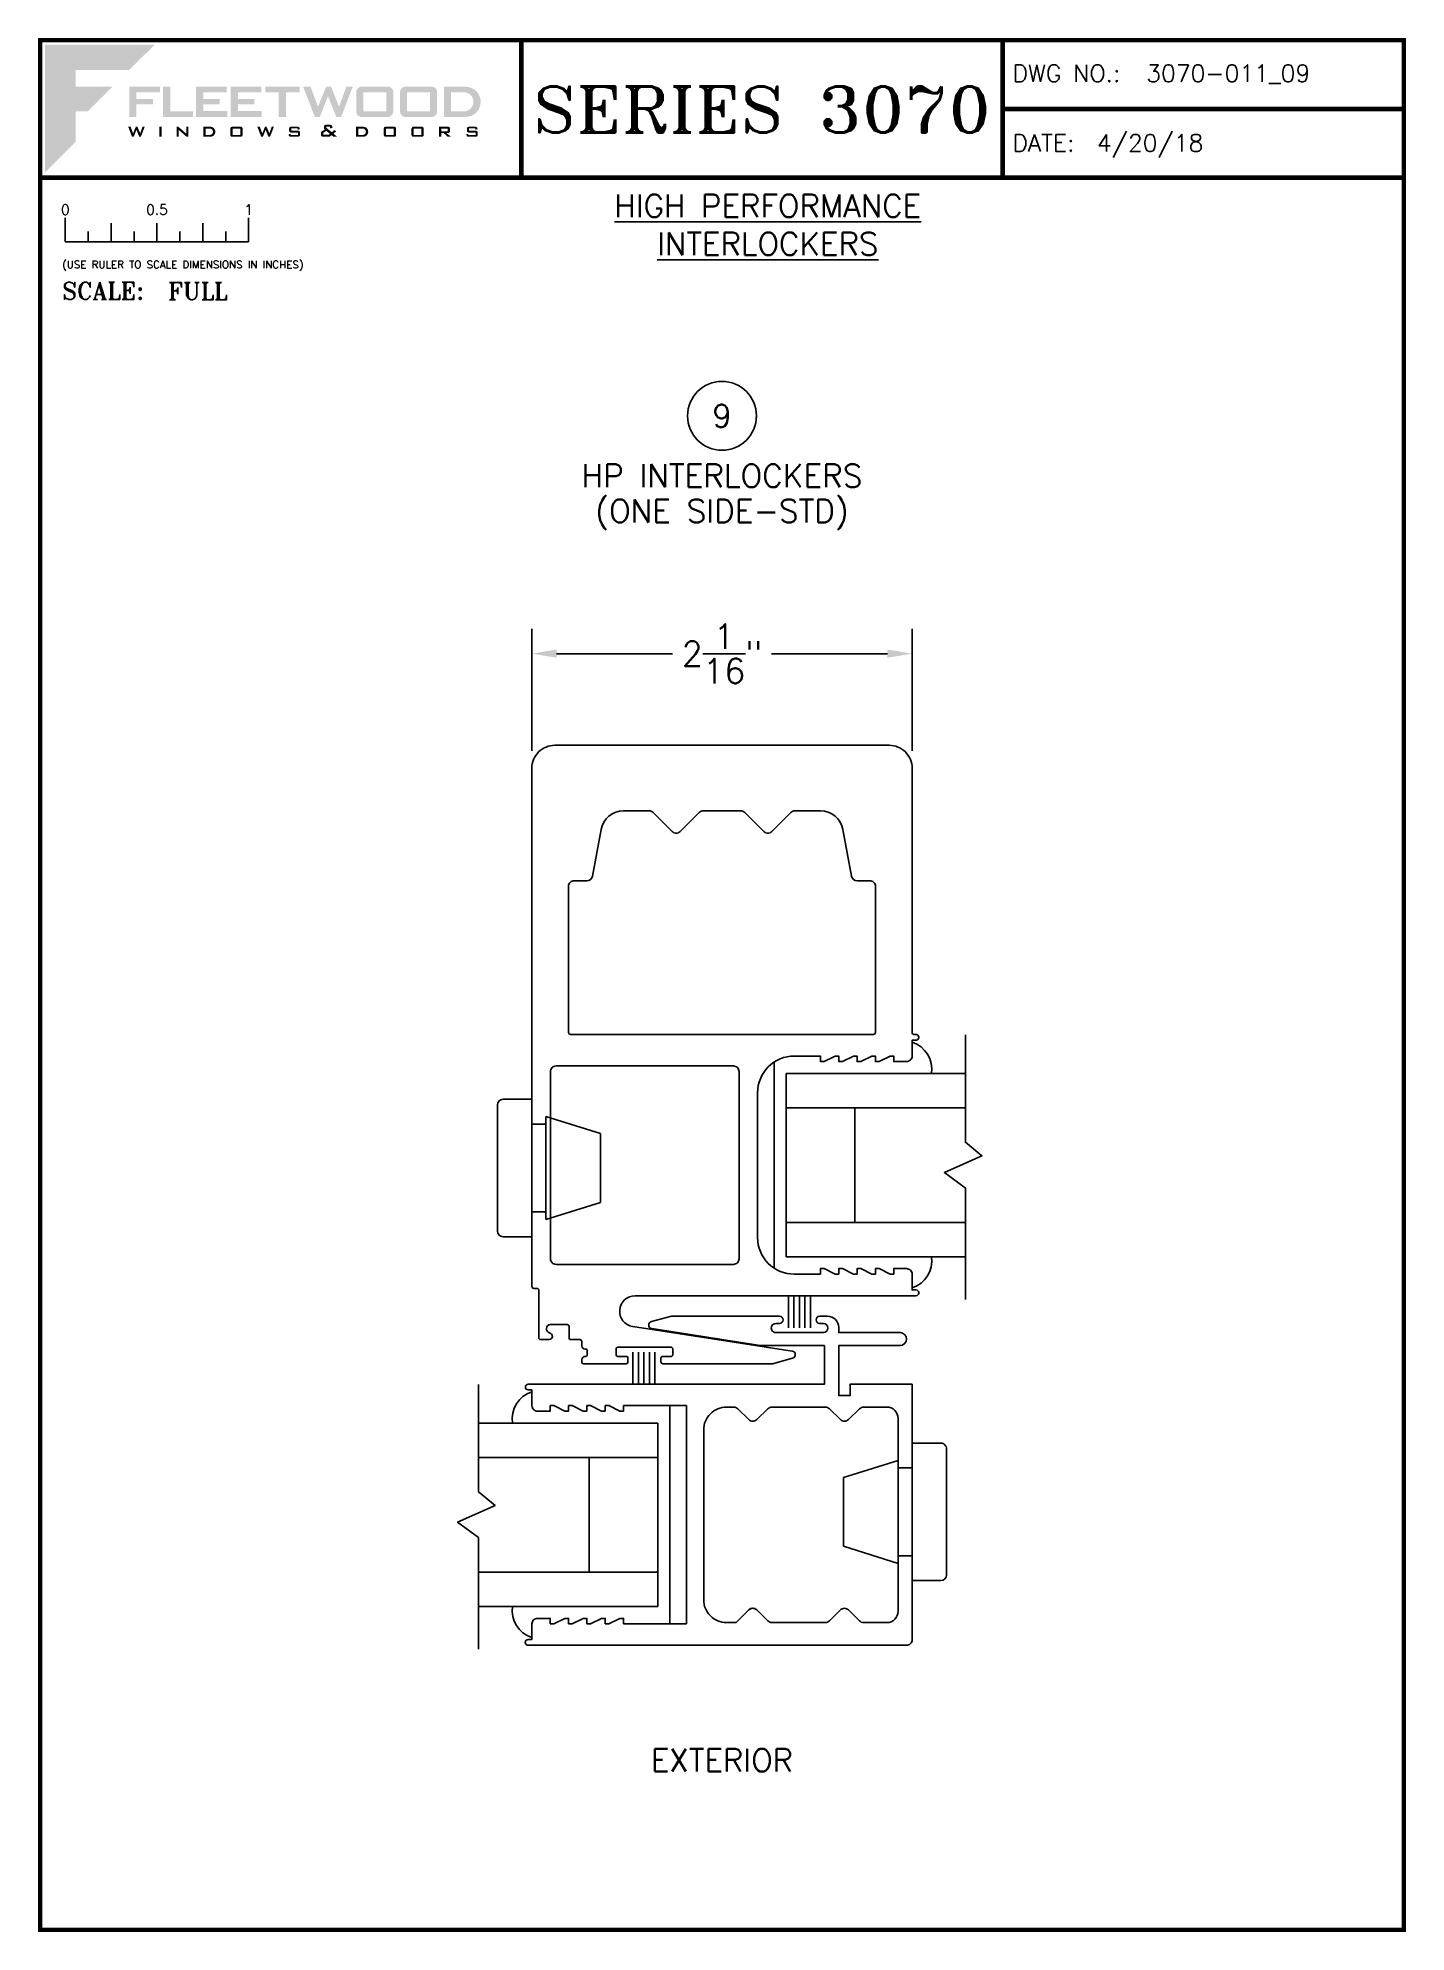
# Paper-space layout 'DETAIL 9' of a CAD drawing. Extents: x 0.3 to 7.8, y 0.1 to 10.4.
# The model-space entities are those that its viewports show. They can reach past a viewport. Long polylines and large blocks are cut down to what shows.
import ezdxf
from ezdxf.enums import TextEntityAlignment as Align

# ---------------------------------------------------------------- set-up
doc = ezdxf.new("R2010")
doc.units = 0
doc.header["$LTSCALE"] = 0.25
doc.header["$MEASUREMENT"] = 0
doc.layers.get('0').update_dxf_attribs({"linetype": 'CONTINUOUS'})
doc.layers.get('DEFPOINTS').update_dxf_attribs({"color": 1, "linetype": 'CONTINUOUS'})
for name, color, linetype in [('DIM', 7, 'CONTINUOUS'), ('FRAME', 1, 'CONTINUOUS'), ('GLASS-VINYL', 7, 'CONTINUOUS'), ('MISC', 7, 'CONTINUOUS'), ('SASH', 5, 'CONTINUOUS'), ('SEAL', 7, 'CONTINUOUS'), ('SILL-PAN', 7, 'CONTINUOUS'), ('TEXT', 7, 'CONTINUOUS'), ('VENT', 5, 'CONTINUOUS')]:
    doc.layers.add(name, color=color, linetype=linetype)
doc.layers.add('VP', color=40, linetype='CONTINUOUS', plot=False)
doc.layers.get('VP').off()
doc.styles.add('ROMANS', font='romans')
doc.styles.add('ROMANT', font='romant')
doc.styles.add('SIMPLEX-094', font='simplex.shx', dxfattribs={"height": 0.094})
doc.styles.get("Standard").update_dxf_attribs({"font": 'simplex.shx'})
doc.dimstyles.new('FULL SCALE', dxfattribs={"dimscale": 0.75, "dimtxt": 0.18, "dimasz": 0.18, "dimexe": 0.18, "dimexo": 0.125, "dimgap": 0.09, "dimtad": 0, "dimtih": 1, "dimtoh": 1, "dimdec": 4, "dimzin": 0, "dimdsep": 46, "dimlunit": 4, "dimtxsty": 'Standard', "dimcen": 0.09, "dimadec": 0, "dimazin": 0, "dimtfac": 1, "dimtdec": 4, "dimtofl": 0, "dimtmove": 0, "dimatfit": 3, "dimfxl": 0, "dimtolj": 1, "dimtzin": 0, "dimarcsym": 0})

# ---------------------------------------------------------------- blocks, each defined once
blk = doc.blocks.new('Fleetwood_Logo_6-10-15')
h = blk.add_hatch(color=154)
h.dxf.hatch_style = 1
h.paths.add_polyline_path([(0.2526, -0.0017), (0.0019, -0.0017), (0.0019, -0.2942), (0.0725, -0.2236), (0.0725, -0.1535), (0.1007, -0.1535), (0.1567, -0.0976), (0.0725, -0.0976), (0.0725, -0.0596), (0.1946, -0.0596)])
h = blk.add_hatch(color=251)
h.dxf.hatch_style = 1
h.paths.add_polyline_path([(0.2487, -0.1256), (0.2112, -0.1256), (0.2112, -0.1102), (0.2647, -0.1102), (0.2647, -0.0976), (0.1946, -0.0976), (0.1946, -0.1667), (0.2112, -0.1667), (0.2112, -0.1377), (0.2487, -0.1377)])
h = blk.add_hatch(color=251)
h.dxf.hatch_style = 1
h.paths.add_polyline_path([(0.2886, -0.0976), (0.272, -0.0976), (0.272, -0.1667), (0.3401, -0.1667), (0.3401, -0.1535), (0.2886, -0.1535)])
h = blk.add_hatch(color=251)
h.dxf.hatch_style = 1
h.paths.add_polyline_path([(0.4175, -0.0976), (0.3474, -0.0976), (0.3474, -0.1667), (0.4185, -0.1667), (0.4185, -0.1534), (0.364, -0.1534), (0.364, -0.1377), (0.4015, -0.1377), (0.4015, -0.1256), (0.364, -0.1256), (0.364, -0.1102), (0.4175, -0.1102)])
h = blk.add_hatch(color=251)
h.dxf.hatch_style = 1
h.paths.add_polyline_path([(0.4965, -0.0976), (0.4264, -0.0976), (0.4264, -0.1667), (0.4975, -0.1667), (0.4975, -0.1534), (0.443, -0.1534), (0.443, -0.1377), (0.4804, -0.1377), (0.4804, -0.1256), (0.443, -0.1256), (0.443, -0.1102), (0.4965, -0.1102)])
h = blk.add_hatch(color=251)
h.dxf.hatch_style = 1
h.paths.add_polyline_path([(0.5842, -0.0976), (0.5054, -0.0976), (0.5054, -0.1102), (0.5365, -0.1102), (0.5365, -0.1667), (0.5531, -0.1667), (0.5531, -0.1102), (0.5842, -0.1102)])
h = blk.add_hatch(color=251)
h.dxf.hatch_style = 1
h.paths.add_polyline_path([(0.6089, -0.0976), (0.5921, -0.0976), (0.6188, -0.1667), (0.63, -0.1667), (0.6489, -0.1192), (0.6679, -0.1667), (0.6789, -0.1667), (0.7056, -0.0976), (0.6908, -0.0976), (0.6742, -0.1433), (0.6558, -0.0976), (0.6446, -0.0976), (0.6261, -0.1433)])
h = blk.add_hatch(color=251)
h.dxf.hatch_style = 1
h.paths.add_polyline_path([(0.7853, -0.0976), (0.726, -0.0976, 0.414214), (0.7133, -0.1102), (0.7133, -0.154, 0.414214), (0.726, -0.1667), (0.7853, -0.1667, 0.414214), (0.798, -0.154), (0.798, -0.1102, 0.414214)])
h.paths.add_polyline_path([(0.7819, -0.1102), (0.7819, -0.154), (0.7294, -0.154), (0.7294, -0.1102)], flags=16)
h = blk.add_hatch(color=251)
h.dxf.hatch_style = 1
h.paths.add_polyline_path([(0.8856, -0.0976), (0.8262, -0.0976, 0.414214), (0.8136, -0.1102), (0.8136, -0.154, 0.414214), (0.8262, -0.1667), (0.8856, -0.1667, 0.414214), (0.8982, -0.154), (0.8982, -0.1102, 0.414214)])
h.paths.add_polyline_path([(0.8822, -0.1102), (0.8822, -0.154), (0.8296, -0.154), (0.8296, -0.1102)], flags=16)
h = blk.add_hatch(color=251)
h.dxf.hatch_style = 1
h.paths.add_polyline_path([(0.9632, -0.0976), (0.914, -0.0976), (0.914, -0.1667), (0.9632, -0.1667, 1)])
h.paths.add_polyline_path([(0.9301, -0.1102), (0.9593, -0.1102, -1), (0.9593, -0.154), (0.9301, -0.154)], flags=16)
h = blk.add_hatch(color=7)
h.dxf.hatch_style = 1
h.paths.add_polyline_path([(0.2301, -0.1891), (0.2251, -0.1891), (0.2196, -0.2043), (0.2134, -0.1891), (0.2097, -0.1891), (0.2035, -0.2043), (0.1978, -0.1891), (0.1922, -0.1891), (0.2011, -0.2121), (0.2048, -0.2121), (0.2112, -0.1963), (0.2175, -0.2121), (0.2212, -0.2121)])
h = blk.add_hatch(color=7)
h.dxf.hatch_style = 1
h.paths.add_polyline_path([(0.2691, -0.1891), (0.2637, -0.1891), (0.2637, -0.2118), (0.2637, -0.2121), (0.2691, -0.2121)])
h = blk.add_hatch(color=7)
h.dxf.hatch_style = 1
h.paths.add_polyline_path([(0.3077, -0.1964), (0.3259, -0.2121), (0.3298, -0.2121), (0.3298, -0.1891), (0.325, -0.1891), (0.325, -0.2047), (0.3067, -0.1891), (0.3029, -0.1891), (0.3029, -0.2121), (0.3077, -0.2121)])
h = blk.add_hatch(color=7)
h.dxf.hatch_style = 1
h.paths.add_polyline_path([(0.3801, -0.1891), (0.3637, -0.1891), (0.3637, -0.2121), (0.3801, -0.2121, 1)])
h.paths.add_polyline_path([(0.3691, -0.2079), (0.3691, -0.1933), (0.3788, -0.1933, -1), (0.3788, -0.2079)], flags=16)
h = blk.add_hatch(color=7)
h.dxf.hatch_style = 1
h.paths.add_polyline_path([(0.4537, -0.2079), (0.4537, -0.1933, 0.414214), (0.4495, -0.1891), (0.4297, -0.1891, 0.414214), (0.4255, -0.1933), (0.4255, -0.2079, 0.414214), (0.4297, -0.2121), (0.4495, -0.2121, 0.414214)])
h.paths.add_polyline_path([(0.4308, -0.2079), (0.4308, -0.1933), (0.4484, -0.1933), (0.4484, -0.2079)], flags=16)
h = blk.add_hatch(color=7)
h.dxf.hatch_style = 1
h.paths.add_polyline_path([(0.5253, -0.1891), (0.5203, -0.1891), (0.5148, -0.2043), (0.5087, -0.1891), (0.5049, -0.1891), (0.4988, -0.2043), (0.493, -0.1891), (0.4874, -0.1891), (0.4963, -0.2121), (0.5001, -0.2121), (0.5064, -0.1963), (0.5127, -0.2121), (0.5164, -0.2121)])
h = blk.add_hatch(color=7)
h.dxf.hatch_style = 1
h.paths.add_polyline_path([(0.5801, -0.1891), (0.5643, -0.1891, 0.414214), (0.56, -0.1933), (0.56, -0.1981, 0.414214), (0.5643, -0.2024), (0.58, -0.2024), (0.58, -0.2078), (0.5637, -0.2078), (0.5637, -0.2052), (0.5591, -0.2062), (0.5591, -0.2078, 0.414214), (0.5634, -0.2121), (0.5805, -0.2121, 0.414214), (0.5848, -0.2078), (0.5848, -0.2024, 0.414214), (0.5805, -0.1982), (0.5648, -0.1982), (0.5648, -0.193), (0.5798, -0.193), (0.5798, -0.1958), (0.5843, -0.1948), (0.5843, -0.1933, 0.414214)])
h = blk.add_hatch(color=7)
h.dxf.hatch_style = 1
h.paths.add_polyline_path([(0.645, -0.1913, -0.222262), (0.6447, -0.1906), (0.6447, -0.1892), (0.6535, -0.1892), (0.6535, -0.193), (0.6587, -0.1918), (0.6587, -0.189, 0.414214), (0.6544, -0.1847), (0.6437, -0.1847, 0.414214), (0.6394, -0.189), (0.6394, -0.1922, 0.222262), (0.6407, -0.1948), (0.6415, -0.1955), (0.6345, -0.1998, 0.260684), (0.6329, -0.2027), (0.6329, -0.2078, 0.414214), (0.6372, -0.2121), (0.6514, -0.2121, 0.17577), (0.6536, -0.2113), (0.657, -0.2085), (0.6614, -0.2121), (0.6699, -0.2121), (0.6613, -0.2049), (0.6676, -0.1997), (0.6637, -0.1964), (0.6574, -0.2017)])
h.paths.add_polyline_path([(0.6532, -0.2052), (0.6509, -0.2072, -0.17577), (0.6502, -0.2074), (0.6382, -0.2074), (0.6382, -0.2033, -0.260684), (0.6387, -0.2025), (0.6451, -0.1985)], flags=16)
h = blk.add_hatch(color=7)
h.dxf.hatch_style = 1
h.paths.add_polyline_path([(0.7294, -0.1891), (0.713, -0.1891), (0.713, -0.2121), (0.7294, -0.2121, 1)])
h.paths.add_polyline_path([(0.7184, -0.2079), (0.7184, -0.1933), (0.7281, -0.1933, -1), (0.7281, -0.2079)], flags=16)
h = blk.add_hatch(color=7)
h.dxf.hatch_style = 1
h.paths.add_polyline_path([(0.8045, -0.2079), (0.8045, -0.1933, 0.414214), (0.8003, -0.1891), (0.7805, -0.1891, 0.414214), (0.7763, -0.1933), (0.7763, -0.2079, 0.414214), (0.7805, -0.2121), (0.8003, -0.2121, 0.414214)])
h.paths.add_polyline_path([(0.7816, -0.2079), (0.7816, -0.1933), (0.7992, -0.1933), (0.7992, -0.2079)], flags=16)
h = blk.add_hatch(color=7)
h.dxf.hatch_style = 1
h.paths.add_polyline_path([(0.8678, -0.2079), (0.8678, -0.1933, 0.414214), (0.8636, -0.1891), (0.8438, -0.1891, 0.414214), (0.8396, -0.1933), (0.8396, -0.2079, 0.414214), (0.8438, -0.2121), (0.8636, -0.2121, 0.414214)])
h.paths.add_polyline_path([(0.8449, -0.2079), (0.8449, -0.1933), (0.8624, -0.1933), (0.8624, -0.2079)], flags=16)
h = blk.add_hatch(color=7)
h.dxf.hatch_style = 1
h.paths.add_polyline_path([(0.9277, -0.1993), (0.9277, -0.1933, 0.414214), (0.9235, -0.1891), (0.9028, -0.1891), (0.9028, -0.2121), (0.9082, -0.2121), (0.9082, -0.2035), (0.9131, -0.2035), (0.9224, -0.2121), (0.9303, -0.2121), (0.9197, -0.2035), (0.9235, -0.2035, 0.414214)])
h.paths.add_polyline_path([(0.9082, -0.1993), (0.9082, -0.1933), (0.9214, -0.1933, -0.414214), (0.9224, -0.1943), (0.9224, -0.1983, -0.414214), (0.9214, -0.1993)], flags=16)
h = blk.add_hatch(color=7)
h.dxf.hatch_style = 1
h.paths.add_polyline_path([(0.9867, -0.1982), (0.971, -0.1982), (0.971, -0.193), (0.9859, -0.193), (0.9859, -0.1958), (0.9905, -0.1948), (0.9905, -0.1933, 0.414214), (0.9863, -0.1891), (0.9705, -0.1891, 0.414214), (0.9662, -0.1933), (0.9662, -0.1981, 0.414214), (0.9705, -0.2024), (0.9862, -0.2024), (0.9862, -0.2078), (0.9699, -0.2078), (0.9699, -0.2052), (0.9653, -0.2062), (0.9653, -0.2078, 0.414214), (0.9696, -0.2121), (0.9867, -0.2121, 0.414214), (0.991, -0.2078), (0.991, -0.2024, 0.414214)])
blk = doc.blocks.new('A-SIZE_P')
at = {"const_width": 0.025}
blk.add_lwpolyline([(0.313, 0.125), (7.751, 0.125), (7.751, 10.437), (0.313, 10.437)], close=True, dxfattribs=at)
for points in [[(2.938, 10.437), (2.938, 9.687)], [(5.563, 10.437), (5.563, 9.687)], [(5.563, 10.062), (7.751, 10.062)], [(0.313, 9.687), (7.751, 9.687)]]:
    blk.add_lwpolyline(points, dxfattribs=at)
at = {"xscale": 2.387023416083395, "yscale": 2.387023416083395, "zscale": 2.387023416083395}
blk.add_blockref('Fleetwood_Logo_6-10-15', (0.334, 10.416), dxfattribs=at)
for s, style, p in [('DWG NO.:', 'SIMPLEX-094', (5.617, 10.209)), ('DATE:', 'SIMPLEX-094', (5.616, 9.829)), ('SCALE:', 'ROMANT', (0.433, 9.022))]:
    blk.add_text(s, height=0.094, dxfattribs=dict(style=style)).set_placement(p)
for tag, p, style in [('DWG_NO', (6.346, 10.209), 'SIMPLEX-094'), ('DATE', (6.077, 9.829), 'SIMPLEX-094'), ('SCALE', (1.011, 9.02), 'ROMANT')]:
    blk.add_attdef(tag, p, '', height=0.094, dxfattribs=dict(style=style))
for tag, height, style, width, p, p2 in [('DWG_NO_F', 0.094, 'SIMPLEX-094', 1.745692, (6.347, 10.209), (7.683, 10.209)), ('PRODUCT', 0.25, 'ROMANT', 1.390728, (3.001, 9.934), (5.5, 9.934))]:
    blk.add_attdef(tag, text='', height=height, dxfattribs=dict(style=style, width=width)).set_placement(p, p2, align=Align.FIT)
blk = doc.blocks.new('Full')
for p, q in [((0.137, -0.219), (0.137, -0.35)), ((0.262, -0.294), (0.262, -0.35)), ((0.387, -0.249), (0.387, -0.35)), ((0.512, -0.294), (0.512, -0.35)), ((0.637, -0.249), (0.637, -0.35)), ((0.762, -0.294), (0.762, -0.35)), ((0.887, -0.249), (0.887, -0.35)), ((1.012, -0.294), (1.012, -0.35)), ((1.137, -0.219), (1.137, -0.35)), ((0.137, -0.35), (1.137, -0.35))]:
    blk.add_line(p, q)
for s, p in [('0', (0.137, -0.219)), ('0.5', (0.637, -0.219)), ('1', (1.137, -0.219))]:
    blk.add_text(s, height=0.055).set_placement(p, align=Align.BOTTOM_CENTER)
at = {"style": 'ROMANS'}
blk.add_text('(USE RULER TO SCALE DIMENSIONS IN INCHES)', height=0.04115, dxfattribs=at).set_placement((0.12, -0.495))
blk = doc.blocks.new('sectball')
blk.add_circle((0, 0), 0.125)
blk.add_attdef('NO', text='', height=0.062).set_placement((0, 0), align=Align.MIDDLE_CENTER)
for tag, p in [('LINE1', (0, -0.2588)), ('LINE2', (0, -0.3864)), ('LINE3', (0, -0.5214))]:
    blk.add_attdef(tag, text='', height=0.078).set_placement(p, align=Align.CENTER)
blk = doc.blocks.new('*D120')
at = {"layer": 'DEFPOINTS', "color": 0}
for p in [(5.069, 7.089), (2.995, 6.464), (5.069, 6.464)]:
    blk.add_point(p, dxfattribs=at)
at = {"layer": 'SILL-PAN', "color": 0, "lineweight": -2}
for p, q in [((2.995, 6.558), (2.995, 7.224)), ((5.069, 6.558), (5.069, 7.224)), ((3.13, 7.089), (3.762, 7.089)), ((4.934, 7.089), (4.302, 7.089))]:
    blk.add_line(p, q, dxfattribs=at)
at = {"layer": 'SILL-PAN', "color": 0}
for points in [[(3.13, 7.112), (3.13, 7.067), (2.995, 7.089)], [(4.934, 7.112), (4.934, 7.067), (5.069, 7.089)]]:
    blk.add_solid(points, dxfattribs=at)
at = {"layer": 'SILL-PAN', "color": 0, "insert": (4.032, 7.089), "char_height": 0.135, "attachment_point": 5}
blk.add_mtext('\\A1;2{\\H1.000000x;\\S1/16;}"', dxfattribs=at)
blk = doc.blocks.new('3006 STD POST-INTERLOCKER')
for points in [[(-2.074, -0.666), (-2.074, -0.58, -0.414214), (-2.043, -0.55), (-1.974, -0.55), (-1.974, -0.58), (-1.954, -0.58), (-1.894, -0.55), (-1.874, -0.55), (-1.874, -0.58), (-1.854, -0.58), (-1.794, -0.55), (-1.774, -0.55), (-1.774, -0.58), (-1.754, -0.58), (-1.694, -0.55), (-1.674, -0.55), (-1.674, -0.58), (-1.654, -0.58), (-1.594, -0.55), (-1.574, -0.55), (-1.574, -0.58), (-1.231, -0.58), (-1.231, 0.61), (-1.574, 0.61), (-1.574, 0.581), (-1.594, 0.581), (-1.654, 0.61), (-1.674, 0.61), (-1.674, 0.581), (-1.694, 0.581), (-1.754, 0.61), (-1.774, 0.61), (-1.774, 0.581), (-1.794, 0.581), (-1.854, 0.61), (-1.874, 0.61), (-1.874, 0.581), (-1.894, 0.581), (-1.954, 0.61), (-1.974, 0.61), (-1.974, 0.581), (-2.043, 0.581, -0.414214), (-2.074, 0.611), (-2.074, 0.696), (-2.094, 0.696, -0.999996), (-2.094, 0.728), (-0.031, 0.728, -0.414214), (0, 0.697), (0, -0.697), (-0.338, -0.697), (-0.338, -0.635), (-0.4, -0.635), (-0.4, -0.908), (-0.066, -0.908, -1), (-0.066, -0.979), (-0.4, -0.979), (-0.4, -1.006, -0.414214), (-0.462, -1.068), (-0.504, -1.068, -1), (-0.504, -1.028), (-0.484, -1.028, 0.999996), (-0.484, -0.979), (-0.744, -0.979, 1.000003), (-0.744, -1.028), (-0.724, -1.028, -0.999994), (-0.724, -1.068), (-1.312, -1.068), (-1.422, -1.039, -0.811415), (-1.42, -1), (-0.828, -0.908), (-0.478, -0.908), (-0.478, -0.697), (-2.094, -0.697, -0.999996), (-2.094, -0.666), (-2.074, -0.666)], [(-0.891, 0.535), (-0.96, 0.604), (-1.012, 0.604, 0.414214), (-1.137, 0.479), (-1.137, -0.447, 0.414214), (-1.012, -0.572), (-0.973, -0.572, 0.198912), (-0.951, -0.563), (-0.891, -0.504, -0.414214), (-0.847, -0.504), (-0.787, -0.563, 0.198912), (-0.765, -0.572), (-0.473, -0.572, 0.198912), (-0.451, -0.563), (-0.391, -0.504, -0.414214), (-0.347, -0.504), (-0.287, -0.563, 0.198912), (-0.265, -0.572), (-0.138, -0.572, 0.414214), (-0.076, -0.51), (-0.076, 0.542, 0.414214), (-0.138, 0.604), (-0.265, 0.604, 0.198912), (-0.287, 0.594), (-0.347, 0.535, -0.414214), (-0.391, 0.535), (-0.451, 0.594, 0.198912), (-0.473, 0.604), (-0.765, 0.604, 0.198912), (-0.787, 0.594), (-0.847, 0.535)]]:
    blk.add_lwpolyline(points, format="xyb")
blk.add_arc((-0.869, 0.557), 0.031, 225.0005, 315.0002)
blk = doc.blocks.new('A$C1D443341')
for p, q in [((0.188, 0.75), (0.031, 0.75)), ((0.188, 0.75), (0.188, 0)), ((0, 0.719), (0, 0.031)), ((0.264, 0.656), (0.562, 0.563)), ((0.264, 0.656), (0.264, 0.094)), ((0.264, 0.615), (0.188, 0.615)), ((0.562, 0.563), (0.562, 0.187)), ((0.264, 0.135), (0.188, 0.135)), ((0.264, 0.094), (0.562, 0.187)), ((0.188, 0), (0.031, 0))]:
    blk.add_line(p, q)
for centre, start, end in [((0.031, 0.719), 90, 180), ((0.031, 0.031), 180, 270)]:
    blk.add_arc(centre, 0.031, start, end)
blk = doc.blocks.new('A$C47D80548')
at = {"layer": 'MISC', "xscale": 0.25, "yscale": 0.25, "zscale": 0.25}
blk.add_blockref('A$C1D443341', (0, 0), dxfattribs=at)
blk = doc.blocks.new('A$C1B9D595B')
at = {"layer": 'FRAME', "rotation": 180}
blk.add_blockref('A$C47D80548', (0.1405, 0.1875), dxfattribs=at)
blk = doc.blocks.new('A$C363677CB')
at = {"layer": 'SASH', "rotation": 180}
blk.add_blockref('A$C1B9D595B', (0.1405, 0.1875), dxfattribs=at)
blk = doc.blocks.new('BUMPER')
at = {"layer": 'TEXT', "rotation": 180}
blk.add_blockref('A$C363677CB', (0.047, 0.0937), dxfattribs=at)
blk = doc.blocks.new('3034 HP INTERLOCKER')
for points in [[(0.668, -0.713), (-0.864, -0.713, -0.414214), (-0.879, -0.698), (-0.879, -0.696, -0.414214), (-0.864, -0.681), (-0.843, -0.681), (-0.843, -0.596, -0.414214), (-0.812, -0.565), (-0.743, -0.565), (-0.743, -0.595), (-0.723, -0.595), (-0.663, -0.565), (-0.643, -0.565), (-0.643, -0.595), (-0.623, -0.595), (-0.563, -0.565), (-0.543, -0.565), (-0.543, -0.595), (-0.523, -0.595), (-0.463, -0.565), (-0.443, -0.565), (-0.443, -0.595), (-0.423, -0.595), (-0.363, -0.565), (-0.343, -0.565), (-0.343, -0.595), (-0.2, -0.595, 0.414214), (0, -0.395), (0, 0.395, 0.414214), (-0.2, 0.595), (-0.343, 0.595), (-0.343, 0.565), (-0.363, 0.565), (-0.423, 0.595), (-0.443, 0.595), (-0.443, 0.565), (-0.463, 0.565), (-0.523, 0.595), (-0.543, 0.595), (-0.543, 0.565), (-0.563, 0.565), (-0.623, 0.595), (-0.643, 0.595), (-0.643, 0.565), (-0.663, 0.565), (-0.723, 0.595), (-0.743, 0.595), (-0.743, 0.565), (-0.812, 0.565, -0.414214), (-0.843, 0.596), (-0.843, 0.681), (-0.864, 0.681, -0.414214), (-0.879, 0.696), (-0.879, 0.698, -0.414214), (-0.864, 0.713), (-0.853, 0.713, 0.414214), (-0.843, 0.723), (-0.843, 2.166, -0.414214), (-0.718, 2.291), (1.106, 2.291, -0.414214), (1.231, 2.166), (1.231, -0.663, -0.414214), (1.221, -0.673), (1.203, -0.673, 0.414214), (1.193, -0.683), (1.193, -0.942, -0.414214), (1.183, -0.952), (1.137, -0.952, -0.939023), (1.135, -0.916, 0.825462), (1.131, -0.87), (1.038, -0.87, 0.414214), (1.028, -0.88), (1.028, -0.942, -0.414214), (1.018, -0.952), (0.969, -0.952, 0.414214), (0.959, -0.962), (0.959, -0.986, -0.414214), (0.941, -1.004), (0.939, -1.004, 0.414214), (0.929, -1.014), (0.929, -1.034, 0.414214), (0.939, -1.044), (0.941, -1.044, -0.414214), (0.959, -1.062), (0.959, -1.074, -0.414214), (0.949, -1.084), (0.717, -1.084, -0.414214), (0.707, -1.074), (0.707, -1.054, -0.414214), (0.717, -1.044), (0.762, -1.044, 0.414214), (0.772, -1.034), (0.772, -1.004, 0.414214), (0.762, -0.994), (0.472, -0.994, 0.414214), (0.462, -1.004), (0.462, -1.034, 0.414214), (0.472, -1.044), (0.517, -1.044, -0.414214), (0.527, -1.054), (0.527, -1.074, -0.414214), (0.517, -1.084), (-0.081, -1.084), (-0.191, -1.054, -0.811411), (-0.189, -1.015), (0.681, -0.881, 0.924595)], [(0.731, 1.933), (0.592, 1.933, 0.198912), (0.57, 1.924), (0.466, 1.82, -0.414214), (0.422, 1.82), (0.318, 1.924, 0.198912), (0.296, 1.933), (0.092, 1.933, 0.198912), (0.07, 1.924), (-0.034, 1.82, -0.414214), (-0.078, 1.82), (-0.182, 1.924, 0.198912), (-0.204, 1.933), (-0.343, 1.933, 0.360886), (-0.465, 1.831), (-0.513, 1.577, -0.358365), (-0.543, 1.552), (-0.612, 1.552, 0.414214), (-0.643, 1.521), (-0.643, 0.723, 0.414214), (-0.633, 0.713), (1.021, 0.713, 0.414214), (1.031, 0.723), (1.031, 1.521, 0.414214), (1, 1.552), (0.931, 1.552, -0.358365), (0.901, 1.577), (0.853, 1.831, 0.360886)], [(1.099, -0.542, 0.414214), (1.13, -0.511), (1.13, 0.51, 0.414214), (1.099, 0.541), (0.132, 0.541, 0.414214), (0.101, 0.51), (0.101, -0.511, 0.414214), (0.132, -0.542)]]:
    blk.add_lwpolyline(points, format="xyb", close=True)

msp = doc.modelspace()

# ---------------------------------------------------------------- linework, layer by layer
at = {"layer": 'GLASS-VINYL', "color": 7}
for p, q in [((-4.71467, -27.93034), (-4.71467, -26.80562)), ((-4.64967, -27.86798), (-4.64967, -26.86798)), ((-3.67139, -26.86798), (-4.64967, -26.86798)), ((-3.67139, -27.05548), (-4.64967, -27.05548)), ((-4.27467, -27.68048), (-4.27467, -27.05548)), ((-3.67139, -27.68048), (-4.64967, -27.68048)), ((-3.67139, -27.86798), (-4.64967, -27.86798))]:
    msp.add_line(p, q, dxfattribs=at)
at = {"layer": 'GLASS-VINYL'}
for p, q in [((-5.28367, -29.87098), (-5.28367, -28.68098)), ((-6.32695, -28.77598), (-5.34867, -28.77598)), ((-5.34867, -28.77598), (-5.34867, -29.77598)), ((-6.32695, -28.96348), (-5.34867, -28.96348)), ((-5.72367, -28.96348), (-5.72367, -29.58848)), ((-6.32695, -29.58848), (-5.34867, -29.58848)), ((-6.32695, -29.77598), (-5.34867, -29.77598))]:
    msp.add_line(p, q, dxfattribs=at)
for points in [[(-3.67139, -28.10149), (-3.67139, -27.49298), (-3.78563, -27.40872), (-3.58175, -27.31726), (-3.67139, -27.24298), (-3.67139, -26.6579)], [(-6.32695, -30.00949), (-6.32695, -29.40098), (-6.44118, -29.31672), (-6.2373, -29.22526), (-6.32695, -29.15098), (-6.32695, -28.56591)]]:
    msp.add_lwpolyline(points, dxfattribs=at)
at = {"layer": 'GLASS-VINYL', "color": 7}
for centre, start, end in [((-4.00774, -26.84345), 350.75972, 72.645769), ((-4.00774, -27.89251), 287.354231, 9.24028)]:
    msp.add_arc(centre, 0.15276, start, end, dxfattribs=at)
at = {"layer": 'GLASS-VINYL'}
for centre, start, end in [((-5.99061, -28.75145), 107.354231, 189.24028), ((-5.99061, -29.80051), 170.75972, 252.645769)]:
    msp.add_arc(centre, 0.15276, start, end, dxfattribs=at)
at = {"layer": 'SEAL'}
for p, q in [((-4.63663, -28.25517), (-4.63663, -28.08098)), ((-4.60663, -28.25517), (-4.60663, -28.08098)), ((-4.57663, -28.25517), (-4.57663, -28.08098)), ((-4.54663, -28.25517), (-4.54663, -28.08098)), ((-4.51663, -28.25517), (-4.51663, -28.08098)), ((-5.48499, -28.3888), (-5.48499, -28.56298)), ((-5.45499, -28.3888), (-5.45499, -28.56298)), ((-5.42499, -28.3888), (-5.42499, -28.56298)), ((-5.39499, -28.3888), (-5.39499, -28.56298)), ((-5.36499, -28.3888), (-5.36499, -28.56298))]:
    msp.add_line(p, q, dxfattribs=at)
at = {"layer": 'VENT', "color": 5}
msp.add_arc((-4.83117, -29.81698), 0.031, 44.999824, 134.999518, dxfattribs=at)

# ---------------------------------------------------------------- block references
at = {"layer": 'TEXT', "xscale": -4, "yscale": 4, "zscale": 4}
msp.add_blockref('BUMPER', (-6.03617, -27.38348), dxfattribs=at)
at = {"layer": 'TEXT', "xscale": -4, "yscale": 4, "zscale": 4, "rotation": 180}
msp.add_blockref('BUMPER', (-3.96217, -29.26048), dxfattribs=at)
at = {"layer": 'VENT', "xscale": -1}
msp.add_blockref('3034 HP INTERLOCKER', (-4.80517, -27.36798), dxfattribs=at)
at = {"layer": 'VENT', "xscale": -1, "rotation": 180}
msp.add_blockref('3006 STD POST-INTERLOCKER', (-3.96217, -29.26048), dxfattribs=at)

psp = doc.layouts.new('DETAIL 9')

# ---------------------------------------------------------------- block references
at = {"layer": 'DIM'}
ref = psp.add_blockref('A-SIZE_P', (0, 0), dxfattribs=at)
ref.add_attrib('DATE', '4/20/18', (6.07741, 9.82884), dxfattribs={"layer": '0', "height": 0.094, "style": 'SIMPLEX-094'})
ref.add_attrib('SCALE', 'FULL', (1.01101, 9.02035), dxfattribs={"layer": '0', "height": 0.094, "style": 'ROMANT'})
ref.add_attrib('PRODUCT', 'SERIES 3070', dxfattribs={"layer": '0', "height": 0.25, "style": 'ROMANT', "width": 0.981308}).set_placement((3.0005, 9.93352), (5.5005, 9.93352), align=Align.FIT)
ref.add_attrib('DWG_NO', '3070-011_09', (6.34634, 10.20879), dxfattribs={"layer": '0', "height": 0.094, "style": 'SIMPLEX-094'})
psp.add_blockref('Full', (0.313, 9.687), dxfattribs=at)
at = {"layer": 'TEXT'}
ref = psp.add_blockref('sectball', (4.032, 8.3868), dxfattribs=dict(at, xscale=1.504000000000005, yscale=1.504000000000005, zscale=1.504000000000005))
ref.add_attrib('NO', '9', dxfattribs={"layer": '0', "height": 0.125}).set_placement((4.032, 8.3868), align=Align.MIDDLE_CENTER)
ref.add_attrib('LINE1', 'HP INTERLOCKERS', dxfattribs={"layer": '0', "height": 0.125}).set_placement((4.032, 7.99752), align=Align.CENTER)
ref.add_attrib('LINE2', '(ONE SIDE-STD)', dxfattribs={"layer": '0', "height": 0.125}).set_placement((4.032, 7.8057), align=Align.CENTER)

# ---------------------------------------------------------------- texts
psp.add_text('EXTERIOR', height=0.124, dxfattribs=at).set_placement((4.032, 0.98847), align=Align.CENTER)
at = {"layer": 'TEXT', "insert": (4.282, 9.42936), "char_height": 0.124, "width": 3.8516527, "attachment_point": 5}
psp.add_mtext('{\\LHIGH PERFORMANCE\\PINTERLOCKERS}', dxfattribs=at)

# ---------------------------------------------------------------- dimensions: what is measured, and where the dimension line sits
at = {"layer": 'SILL-PAN'}
dim = psp.add_linear_dim(base=(5.069, 7.08914), p1=(2.995, 6.46414), p2=(5.069, 6.46414), dimstyle='FULL SCALE', dxfattribs=at)
dim.commit()
dim.dimension.update_dxf_attribs({"geometry": '*D120', "text_midpoint": (4.032, 7.08914)})

# ---------------------------------------------------------------- viewports
at = {"layer": 'VP'}
psp.add_viewport(center=(3.94482, 4.11957), size=(3.39841, 5.641187), view_center_point=(-5.08635, -27.54656), view_height=5.641187, dxfattribs=at)

doc.saveas('drawing.dxf')
